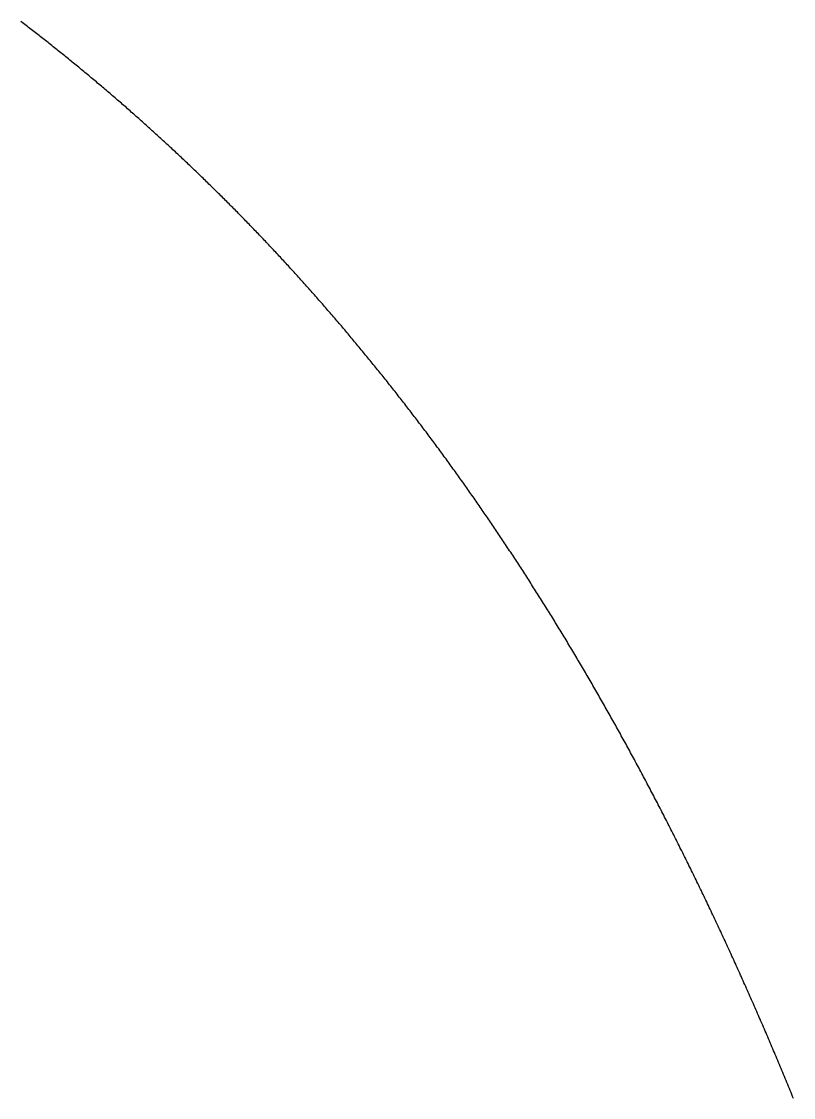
# Model space of a CAD drawing. Header units: millimetres. Extents: x 88 to 97873, y 32 to 55088.
# Drawn here: x 49174.18 to 49178.7, y 5234.54 to 5240.84 of the extents above; entities that cross this region are included whole.
import ezdxf

# ---------------------------------------------------------------- set-up
doc = ezdxf.new("R2010")
doc.units = ezdxf.units.MM
doc.header["$LTSCALE"] = 0.3

msp = doc.modelspace()

# ---------------------------------------------------------------- linework, layer by layer
for p, q in [((49174.1808, 5240.8351), (49174.1732, 5240.8409)), ((49174.1885, 5240.8293), (49174.1808, 5240.8351)), ((49174.1961, 5240.8234), (49174.1885, 5240.8293)), ((49174.2037, 5240.8176), (49174.1961, 5240.8234)), ((49174.2113, 5240.8118), (49174.2037, 5240.8176)), ((49174.2189, 5240.8059), (49174.2113, 5240.8118)), ((49174.2265, 5240.8001), (49174.2189, 5240.8059)), ((49174.2341, 5240.7942), (49174.2265, 5240.8001)), ((49174.2417, 5240.7883), (49174.2341, 5240.7942)), ((49174.2493, 5240.7825), (49174.2417, 5240.7883)), ((49174.2568, 5240.7766), (49174.2493, 5240.7825)), ((49174.2644, 5240.7707), (49174.2568, 5240.7766)), ((49174.272, 5240.7648), (49174.2644, 5240.7707)), ((49174.2796, 5240.7589), (49174.272, 5240.7648)), ((49174.2871, 5240.753), (49174.2796, 5240.7589)), ((49174.2947, 5240.7471), (49174.2871, 5240.753)), ((49174.3022, 5240.7412), (49174.2947, 5240.7471)), ((49174.3098, 5240.7353), (49174.3022, 5240.7412)), ((49174.3173, 5240.7294), (49174.3098, 5240.7353)), ((49174.3249, 5240.7234), (49174.3173, 5240.7294)), ((49174.3324, 5240.7175), (49174.3249, 5240.7234)), ((49174.3399, 5240.7115), (49174.3324, 5240.7175)), ((49174.3475, 5240.7056), (49174.3399, 5240.7115)), ((49174.355, 5240.6996), (49174.3475, 5240.7056)), ((49174.3625, 5240.6936), (49174.355, 5240.6996)), ((49174.37, 5240.6877), (49174.3625, 5240.6936)), ((49174.3775, 5240.6817), (49174.37, 5240.6877)), ((49174.385, 5240.6757), (49174.3775, 5240.6817)), ((49174.3925, 5240.6697), (49174.385, 5240.6757)), ((49174.4, 5240.6637), (49174.3925, 5240.6697)), ((49174.4075, 5240.6577), (49174.4, 5240.6637)), ((49174.415, 5240.6517), (49174.4075, 5240.6577)), ((49174.4225, 5240.6457), (49174.415, 5240.6517)), ((49174.43, 5240.6397), (49174.4225, 5240.6457)), ((49174.4374, 5240.6336), (49174.43, 5240.6397)), ((49174.4449, 5240.6276), (49174.4374, 5240.6336)), ((49174.4524, 5240.6216), (49174.4449, 5240.6276)), ((49174.4598, 5240.6155), (49174.4524, 5240.6216)), ((49174.4673, 5240.6094), (49174.4598, 5240.6155)), ((49174.4748, 5240.6034), (49174.4673, 5240.6094)), ((49174.4822, 5240.5973), (49174.4748, 5240.6034)), ((49174.4896, 5240.5912), (49174.4822, 5240.5973)), ((49174.4971, 5240.5852), (49174.4896, 5240.5912)), ((49174.5045, 5240.5791), (49174.4971, 5240.5852)), ((49174.512, 5240.573), (49174.5045, 5240.5791)), ((49174.5194, 5240.5669), (49174.512, 5240.573)), ((49174.5268, 5240.5608), (49174.5194, 5240.5669)), ((49174.5342, 5240.5547), (49174.5268, 5240.5608)), ((49174.5416, 5240.5485), (49174.5342, 5240.5547)), ((49174.549, 5240.5424), (49174.5416, 5240.5485)), ((49174.5565, 5240.5363), (49174.549, 5240.5424)), ((49174.5639, 5240.5301), (49174.5565, 5240.5363)), ((49174.5712, 5240.524), (49174.5639, 5240.5301)), ((49174.5786, 5240.5178), (49174.5712, 5240.524)), ((49174.586, 5240.5117), (49174.5786, 5240.5178)), ((49174.5934, 5240.5055), (49174.586, 5240.5117)), ((49174.6008, 5240.4993), (49174.5934, 5240.5055)), ((49174.6082, 5240.4932), (49174.6008, 5240.4993)), ((49174.6155, 5240.487), (49174.6082, 5240.4932)), ((49174.6229, 5240.4808), (49174.6155, 5240.487)), ((49174.6303, 5240.4746), (49174.6229, 5240.4808)), ((49174.6376, 5240.4684), (49174.6303, 5240.4746)), ((49174.645, 5240.4622), (49174.6376, 5240.4684)), ((49174.6523, 5240.4559), (49174.645, 5240.4622)), ((49174.6597, 5240.4497), (49174.6523, 5240.4559)), ((49174.667, 5240.4435), (49174.6597, 5240.4497)), ((49174.6744, 5240.4373), (49174.667, 5240.4435)), ((49174.6817, 5240.431), (49174.6744, 5240.4373)), ((49174.689, 5240.4248), (49174.6817, 5240.431)), ((49174.6963, 5240.4185), (49174.689, 5240.4248)), ((49174.7037, 5240.4122), (49174.6963, 5240.4185)), ((49174.711, 5240.406), (49174.7037, 5240.4122)), ((49174.7183, 5240.3997), (49174.711, 5240.406)), ((49174.7256, 5240.3934), (49174.7183, 5240.3997)), ((49174.7329, 5240.3871), (49174.7256, 5240.3934)), ((49174.7402, 5240.3808), (49174.7329, 5240.3871)), ((49174.7475, 5240.3745), (49174.7402, 5240.3808)), ((49174.7548, 5240.3682), (49174.7475, 5240.3745)), ((49174.7621, 5240.3619), (49174.7548, 5240.3682)), ((49174.7693, 5240.3556), (49174.7621, 5240.3619)), ((49174.7766, 5240.3492), (49174.7693, 5240.3556)), ((49174.7839, 5240.3429), (49174.7766, 5240.3492)), ((49174.7912, 5240.3365), (49174.7839, 5240.3429)), ((49174.7984, 5240.3302), (49174.7912, 5240.3365)), ((49174.8057, 5240.3238), (49174.7984, 5240.3302)), ((49174.8129, 5240.3175), (49174.8057, 5240.3238)), ((49174.8202, 5240.3111), (49174.8129, 5240.3175)), ((49174.8274, 5240.3047), (49174.8202, 5240.3111)), ((49174.8347, 5240.2983), (49174.8274, 5240.3047)), ((49174.8419, 5240.292), (49174.8347, 5240.2983)), ((49174.8491, 5240.2856), (49174.8419, 5240.292)), ((49174.8564, 5240.2792), (49174.8491, 5240.2856)), ((49174.8636, 5240.2727), (49174.8564, 5240.2792)), ((49174.8708, 5240.2663), (49174.8636, 5240.2727)), ((49174.878, 5240.2599), (49174.8708, 5240.2663)), ((49174.8852, 5240.2535), (49174.878, 5240.2599)), ((49174.8925, 5240.247), (49174.8852, 5240.2535)), ((49174.8997, 5240.2406), (49174.8925, 5240.247)), ((49174.9069, 5240.2341), (49174.8997, 5240.2406)), ((49174.9141, 5240.2277), (49174.9069, 5240.2341)), ((49174.9212, 5240.2212), (49174.9141, 5240.2277)), ((49174.9284, 5240.2147), (49174.9212, 5240.2212)), ((49174.9356, 5240.2083), (49174.9284, 5240.2147)), ((49174.9428, 5240.2018), (49174.9356, 5240.2083)), ((49174.95, 5240.1953), (49174.9428, 5240.2018)), ((49174.9571, 5240.1888), (49174.95, 5240.1953)), ((49174.9643, 5240.1823), (49174.9571, 5240.1888)), ((49174.9715, 5240.1758), (49174.9643, 5240.1823)), ((49174.9786, 5240.1693), (49174.9715, 5240.1758)), ((49174.9858, 5240.1627), (49174.9786, 5240.1693)), ((49174.9929, 5240.1562), (49174.9858, 5240.1627)), ((49175.0001, 5240.1497), (49174.9929, 5240.1562)), ((49175.0072, 5240.1431), (49175.0001, 5240.1497)), ((49175.0143, 5240.1366), (49175.0072, 5240.1431)), ((49175.0215, 5240.13), (49175.0143, 5240.1366)), ((49175.0286, 5240.1234), (49175.0215, 5240.13)), ((49175.0357, 5240.1169), (49175.0286, 5240.1234)), ((49175.0428, 5240.1103), (49175.0357, 5240.1169)), ((49175.05, 5240.1037), (49175.0428, 5240.1103)), ((49175.0571, 5240.0971), (49175.05, 5240.1037)), ((49175.0642, 5240.0905), (49175.0571, 5240.0971)), ((49175.0713, 5240.0839), (49175.0642, 5240.0905)), ((49175.0784, 5240.0773), (49175.0713, 5240.0839)), ((49175.0855, 5240.0707), (49175.0784, 5240.0773)), ((49175.0926, 5240.064), (49175.0855, 5240.0707)), ((49175.0997, 5240.0574), (49175.0926, 5240.064)), ((49175.1067, 5240.0508), (49175.0997, 5240.0574)), ((49175.1138, 5240.0441), (49175.1067, 5240.0508)), ((49175.1209, 5240.0374), (49175.1138, 5240.0441)), ((49175.128, 5240.0308), (49175.1209, 5240.0374)), ((49175.135, 5240.0241), (49175.128, 5240.0308)), ((49175.1421, 5240.0174), (49175.135, 5240.0241)), ((49175.1491, 5240.0108), (49175.1421, 5240.0174)), ((49175.1562, 5240.0041), (49175.1491, 5240.0108)), ((49175.1632, 5239.9974), (49175.1562, 5240.0041)), ((49175.1703, 5239.9907), (49175.1632, 5239.9974)), ((49175.1773, 5239.984), (49175.1703, 5239.9907)), ((49175.1844, 5239.9772), (49175.1773, 5239.984)), ((49175.1914, 5239.9705), (49175.1844, 5239.9772)), ((49175.1984, 5239.9638), (49175.1914, 5239.9705)), ((49175.2054, 5239.957), (49175.1984, 5239.9638)), ((49175.2125, 5239.9503), (49175.2054, 5239.957)), ((49175.2195, 5239.9435), (49175.2125, 5239.9503)), ((49175.2265, 5239.9368), (49175.2195, 5239.9435)), ((49175.2335, 5239.93), (49175.2265, 5239.9368)), ((49175.2405, 5239.9232), (49175.2335, 5239.93)), ((49175.2475, 5239.9165), (49175.2405, 5239.9232)), ((49175.2545, 5239.9097), (49175.2475, 5239.9165)), ((49175.2615, 5239.9029), (49175.2545, 5239.9097)), ((49175.2685, 5239.8961), (49175.2615, 5239.9029)), ((49175.2754, 5239.8893), (49175.2685, 5239.8961)), ((49175.2824, 5239.8825), (49175.2754, 5239.8893)), ((49175.2894, 5239.8756), (49175.2824, 5239.8825)), ((49175.2963, 5239.8688), (49175.2894, 5239.8756)), ((49175.3033, 5239.862), (49175.2963, 5239.8688)), ((49175.3103, 5239.8551), (49175.3033, 5239.862)), ((49175.3172, 5239.8483), (49175.3103, 5239.8551)), ((49175.3242, 5239.8414), (49175.3172, 5239.8483)), ((49175.3311, 5239.8346), (49175.3242, 5239.8414)), ((49175.3381, 5239.8277), (49175.3311, 5239.8346)), ((49175.345, 5239.8208), (49175.3381, 5239.8277)), ((49175.3519, 5239.8139), (49175.345, 5239.8208)), ((49175.3589, 5239.807), (49175.3519, 5239.8139)), ((49175.3658, 5239.8001), (49175.3589, 5239.807)), ((49175.3727, 5239.7932), (49175.3658, 5239.8001)), ((49175.3796, 5239.7863), (49175.3727, 5239.7932)), ((49175.3866, 5239.7794), (49175.3796, 5239.7863)), ((49175.3935, 5239.7725), (49175.3866, 5239.7794)), ((49175.4004, 5239.7655), (49175.3935, 5239.7725)), ((49175.4073, 5239.7586), (49175.4004, 5239.7655)), ((49175.4142, 5239.7516), (49175.4073, 5239.7586)), ((49175.4211, 5239.7447), (49175.4142, 5239.7516)), ((49175.428, 5239.7377), (49175.4211, 5239.7447)), ((49175.4349, 5239.7307), (49175.428, 5239.7377)), ((49175.4417, 5239.7238), (49175.4349, 5239.7307)), ((49175.4486, 5239.7168), (49175.4417, 5239.7238)), ((49175.4555, 5239.7098), (49175.4486, 5239.7168)), ((49175.4624, 5239.7028), (49175.4555, 5239.7098)), ((49175.4692, 5239.6958), (49175.4624, 5239.7028)), ((49175.4761, 5239.6888), (49175.4692, 5239.6958)), ((49175.4829, 5239.6817), (49175.4761, 5239.6888)), ((49175.4898, 5239.6747), (49175.4829, 5239.6817)), ((49175.4966, 5239.6677), (49175.4898, 5239.6747)), ((49175.5035, 5239.6606), (49175.4966, 5239.6677)), ((49175.5103, 5239.6536), (49175.5035, 5239.6606)), ((49175.5172, 5239.6465), (49175.5103, 5239.6536)), ((49175.524, 5239.6395), (49175.5172, 5239.6465)), ((49175.5308, 5239.6324), (49175.524, 5239.6395)), ((49175.5376, 5239.6253), (49175.5308, 5239.6324)), ((49175.5445, 5239.6182), (49175.5376, 5239.6253)), ((49175.5513, 5239.6111), (49175.5445, 5239.6182)), ((49175.5581, 5239.604), (49175.5513, 5239.6111)), ((49175.5649, 5239.5969), (49175.5581, 5239.604)), ((49175.5717, 5239.5898), (49175.5649, 5239.5969)), ((49175.5785, 5239.5827), (49175.5717, 5239.5898)), ((49175.5853, 5239.5756), (49175.5785, 5239.5827)), ((49175.5921, 5239.5684), (49175.5853, 5239.5756)), ((49175.5989, 5239.5613), (49175.5921, 5239.5684)), ((49175.6057, 5239.5541), (49175.5989, 5239.5613)), ((49175.6124, 5239.547), (49175.6057, 5239.5541)), ((49175.6192, 5239.5398), (49175.6124, 5239.547)), ((49175.626, 5239.5327), (49175.6192, 5239.5398)), ((49175.6327, 5239.5255), (49175.626, 5239.5327)), ((49175.6395, 5239.5183), (49175.6327, 5239.5255)), ((49175.6463, 5239.5111), (49175.6395, 5239.5183)), ((49175.653, 5239.5039), (49175.6463, 5239.5111)), ((49175.6598, 5239.4967), (49175.653, 5239.5039)), ((49175.6665, 5239.4895), (49175.6598, 5239.4967)), ((49175.6733, 5239.4822), (49175.6665, 5239.4895)), ((49175.68, 5239.475), (49175.6733, 5239.4822)), ((49175.6867, 5239.4678), (49175.68, 5239.475)), ((49175.6935, 5239.4605), (49175.6867, 5239.4678)), ((49175.7002, 5239.4533), (49175.6935, 5239.4605)), ((49175.7069, 5239.446), (49175.7002, 5239.4533)), ((49175.7136, 5239.4388), (49175.7069, 5239.446)), ((49175.7203, 5239.4315), (49175.7136, 5239.4388)), ((49175.7271, 5239.4242), (49175.7203, 5239.4315)), ((49175.7338, 5239.4169), (49175.7271, 5239.4242)), ((49175.7405, 5239.4096), (49175.7338, 5239.4169)), ((49175.7472, 5239.4023), (49175.7405, 5239.4096)), ((49175.7539, 5239.395), (49175.7472, 5239.4023)), ((49175.7605, 5239.3877), (49175.7539, 5239.395)), ((49175.7672, 5239.3804), (49175.7605, 5239.3877)), ((49175.7739, 5239.373), (49175.7672, 5239.3804)), ((49175.7806, 5239.3657), (49175.7739, 5239.373)), ((49175.7873, 5239.3583), (49175.7806, 5239.3657)), ((49175.7939, 5239.351), (49175.7873, 5239.3583)), ((49175.8006, 5239.3436), (49175.7939, 5239.351)), ((49175.8073, 5239.3362), (49175.8006, 5239.3436)), ((49175.8139, 5239.3289), (49175.8073, 5239.3362)), ((49175.8206, 5239.3215), (49175.8139, 5239.3289)), ((49175.8272, 5239.3141), (49175.8206, 5239.3215)), ((49175.8339, 5239.3067), (49175.8272, 5239.3141)), ((49175.8405, 5239.2993), (49175.8339, 5239.3067)), ((49175.8471, 5239.2919), (49175.8405, 5239.2993)), ((49175.8538, 5239.2844), (49175.8471, 5239.2919)), ((49175.8604, 5239.277), (49175.8538, 5239.2844)), ((49175.867, 5239.2696), (49175.8604, 5239.277)), ((49175.8736, 5239.2621), (49175.867, 5239.2696)), ((49175.8803, 5239.2547), (49175.8736, 5239.2621)), ((49175.8869, 5239.2472), (49175.8803, 5239.2547)), ((49175.8935, 5239.2398), (49175.8869, 5239.2472)), ((49175.9001, 5239.2323), (49175.8935, 5239.2398)), ((49175.9067, 5239.2248), (49175.9001, 5239.2323)), ((49175.9133, 5239.2173), (49175.9067, 5239.2248)), ((49175.9199, 5239.2098), (49175.9133, 5239.2173)), ((49175.9265, 5239.2023), (49175.9199, 5239.2098)), ((49175.9331, 5239.1948), (49175.9265, 5239.2023)), ((49175.9396, 5239.1873), (49175.9331, 5239.1948)), ((49175.9462, 5239.1798), (49175.9396, 5239.1873)), ((49175.9528, 5239.1722), (49175.9462, 5239.1798)), ((49175.9594, 5239.1647), (49175.9528, 5239.1722)), ((49175.9659, 5239.1571), (49175.9594, 5239.1647)), ((49175.9725, 5239.1496), (49175.9659, 5239.1571)), ((49175.979, 5239.142), (49175.9725, 5239.1496)), ((49175.9856, 5239.1344), (49175.979, 5239.142)), ((49175.9921, 5239.1269), (49175.9856, 5239.1344)), ((49175.9987, 5239.1193), (49175.9921, 5239.1269)), ((49176.0052, 5239.1117), (49175.9987, 5239.1193)), ((49176.0118, 5239.1041), (49176.0052, 5239.1117)), ((49176.0183, 5239.0965), (49176.0118, 5239.1041)), ((49176.0248, 5239.0888), (49176.0183, 5239.0965)), ((49176.0313, 5239.0812), (49176.0248, 5239.0888)), ((49176.0379, 5239.0736), (49176.0313, 5239.0812)), ((49176.0444, 5239.0659), (49176.0379, 5239.0736)), ((49176.0509, 5239.0583), (49176.0444, 5239.0659)), ((49176.0574, 5239.0506), (49176.0509, 5239.0583)), ((49176.0639, 5239.043), (49176.0574, 5239.0506)), ((49176.0704, 5239.0353), (49176.0639, 5239.043)), ((49176.0769, 5239.0276), (49176.0704, 5239.0353)), ((49176.0834, 5239.0199), (49176.0769, 5239.0276)), ((49176.0899, 5239.0123), (49176.0834, 5239.0199)), ((49176.0964, 5239.0046), (49176.0899, 5239.0123)), ((49176.1029, 5238.9968), (49176.0964, 5239.0046)), ((49176.1093, 5238.9891), (49176.1029, 5238.9968)), ((49176.1158, 5238.9814), (49176.1093, 5238.9891)), ((49176.1223, 5238.9737), (49176.1158, 5238.9814)), ((49176.1287, 5238.9659), (49176.1223, 5238.9737)), ((49176.1352, 5238.9582), (49176.1287, 5238.9659)), ((49176.1417, 5238.9504), (49176.1352, 5238.9582)), ((49176.1481, 5238.9427), (49176.1417, 5238.9504)), ((49176.1546, 5238.9349), (49176.1481, 5238.9427)), ((49176.161, 5238.9271), (49176.1546, 5238.9349)), ((49176.1675, 5238.9193), (49176.161, 5238.9271)), ((49176.1739, 5238.9115), (49176.1675, 5238.9193)), ((49176.1803, 5238.9037), (49176.1739, 5238.9115)), ((49176.1868, 5238.8959), (49176.1803, 5238.9037)), ((49176.1932, 5238.8881), (49176.1868, 5238.8959)), ((49176.1996, 5238.8803), (49176.1932, 5238.8881)), ((49176.206, 5238.8725), (49176.1996, 5238.8803)), ((49176.2124, 5238.8646), (49176.206, 5238.8725)), ((49176.2188, 5238.8568), (49176.2124, 5238.8646)), ((49176.2252, 5238.8489), (49176.2188, 5238.8568)), ((49176.2317, 5238.8411), (49176.2252, 5238.8489)), ((49176.238, 5238.8332), (49176.2317, 5238.8411)), ((49176.2444, 5238.8253), (49176.238, 5238.8332)), ((49176.2508, 5238.8174), (49176.2444, 5238.8253)), ((49176.2572, 5238.8095), (49176.2508, 5238.8174)), ((49176.2636, 5238.8016), (49176.2572, 5238.8095)), ((49176.27, 5238.7937), (49176.2636, 5238.8016)), ((49176.2764, 5238.7858), (49176.27, 5238.7937)), ((49176.2827, 5238.7779), (49176.2764, 5238.7858)), ((49176.2891, 5238.77), (49176.2827, 5238.7779)), ((49176.2955, 5238.762), (49176.2891, 5238.77)), ((49176.3018, 5238.7541), (49176.2955, 5238.762)), ((49176.3082, 5238.7461), (49176.3018, 5238.7541)), ((49176.3145, 5238.7382), (49176.3082, 5238.7461)), ((49176.3209, 5238.7302), (49176.3145, 5238.7382)), ((49176.3272, 5238.7222), (49176.3209, 5238.7302)), ((49176.3336, 5238.7142), (49176.3272, 5238.7222)), ((49176.3399, 5238.7062), (49176.3336, 5238.7142)), ((49176.3462, 5238.6982), (49176.3399, 5238.7062)), ((49176.3525, 5238.6902), (49176.3462, 5238.6982)), ((49176.3589, 5238.6822), (49176.3525, 5238.6902)), ((49176.3652, 5238.6742), (49176.3589, 5238.6822)), ((49176.3715, 5238.6661), (49176.3652, 5238.6742)), ((49176.3778, 5238.6581), (49176.3715, 5238.6661)), ((49176.3841, 5238.65), (49176.3778, 5238.6581)), ((49176.3904, 5238.642), (49176.3841, 5238.65)), ((49176.3967, 5238.6339), (49176.3904, 5238.642)), ((49176.403, 5238.6258), (49176.3967, 5238.6339)), ((49176.4093, 5238.6178), (49176.403, 5238.6258)), ((49176.4156, 5238.6097), (49176.4093, 5238.6178)), ((49176.4219, 5238.6016), (49176.4156, 5238.6097)), ((49176.4282, 5238.5935), (49176.4219, 5238.6016)), ((49176.4345, 5238.5854), (49176.4282, 5238.5935)), ((49176.4407, 5238.5772), (49176.4345, 5238.5854)), ((49176.447, 5238.5691), (49176.4407, 5238.5772)), ((49176.4533, 5238.561), (49176.447, 5238.5691)), ((49176.4595, 5238.5528), (49176.4533, 5238.561)), ((49176.4658, 5238.5447), (49176.4595, 5238.5528)), ((49176.472, 5238.5365), (49176.4658, 5238.5447)), ((49176.4783, 5238.5284), (49176.472, 5238.5365)), ((49176.4845, 5238.5202), (49176.4783, 5238.5284)), ((49176.4908, 5238.512), (49176.4845, 5238.5202)), ((49176.497, 5238.5038), (49176.4908, 5238.512)), ((49176.5032, 5238.4956), (49176.497, 5238.5038)), ((49176.5095, 5238.4874), (49176.5032, 5238.4956)), ((49176.5157, 5238.4792), (49176.5095, 5238.4874)), ((49176.5219, 5238.471), (49176.5157, 5238.4792)), ((49176.5281, 5238.4627), (49176.5219, 5238.471)), ((49176.5344, 5238.4545), (49176.5281, 5238.4627)), ((49176.5406, 5238.4462), (49176.5344, 5238.4545)), ((49176.5468, 5238.438), (49176.5406, 5238.4462)), ((49176.553, 5238.4297), (49176.5468, 5238.438)), ((49176.5592, 5238.4215), (49176.553, 5238.4297)), ((49176.5654, 5238.4132), (49176.5592, 5238.4215)), ((49176.5716, 5238.4049), (49176.5654, 5238.4132)), ((49176.5778, 5238.3966), (49176.5716, 5238.4049)), ((49176.5839, 5238.3883), (49176.5778, 5238.3966)), ((49176.5901, 5238.38), (49176.5839, 5238.3883)), ((49176.5963, 5238.3717), (49176.5901, 5238.38)), ((49176.6025, 5238.3633), (49176.5963, 5238.3717)), ((49176.6086, 5238.355), (49176.6025, 5238.3633)), ((49176.6148, 5238.3467), (49176.6086, 5238.355)), ((49176.621, 5238.3383), (49176.6148, 5238.3467)), ((49176.6271, 5238.3299), (49176.621, 5238.3383)), ((49176.6333, 5238.3216), (49176.6271, 5238.3299)), ((49176.6394, 5238.3132), (49176.6333, 5238.3216)), ((49176.6456, 5238.3048), (49176.6394, 5238.3132)), ((49176.6517, 5238.2964), (49176.6456, 5238.3048)), ((49176.6579, 5238.288), (49176.6517, 5238.2964)), ((49176.664, 5238.2796), (49176.6579, 5238.288)), ((49176.6701, 5238.2712), (49176.664, 5238.2796)), ((49176.6763, 5238.2628), (49176.6701, 5238.2712)), ((49176.6824, 5238.2543), (49176.6763, 5238.2628)), ((49176.6885, 5238.2459), (49176.6824, 5238.2543)), ((49176.6946, 5238.2375), (49176.6885, 5238.2459)), ((49176.7007, 5238.229), (49176.6946, 5238.2375)), ((49176.7068, 5238.2205), (49176.7007, 5238.229)), ((49176.7129, 5238.2121), (49176.7068, 5238.2205)), ((49176.719, 5238.2036), (49176.7129, 5238.2121)), ((49176.7251, 5238.1951), (49176.719, 5238.2036)), ((49176.7312, 5238.1866), (49176.7251, 5238.1951)), ((49176.7373, 5238.1781), (49176.7312, 5238.1866)), ((49176.7434, 5238.1696), (49176.7373, 5238.1781)), ((49176.7495, 5238.1611), (49176.7434, 5238.1696)), ((49176.7556, 5238.1525), (49176.7495, 5238.1611)), ((49176.7616, 5238.144), (49176.7556, 5238.1525)), ((49176.7677, 5238.1354), (49176.7616, 5238.144)), ((49176.7738, 5238.1269), (49176.7677, 5238.1354)), ((49176.7798, 5238.1183), (49176.7738, 5238.1269)), ((49176.7859, 5238.1098), (49176.7798, 5238.1183)), ((49176.7919, 5238.1012), (49176.7859, 5238.1098)), ((49176.798, 5238.0926), (49176.7919, 5238.1012)), ((49176.804, 5238.084), (49176.798, 5238.0926)), ((49176.8101, 5238.0754), (49176.804, 5238.084)), ((49176.8161, 5238.0668), (49176.8101, 5238.0754)), ((49176.8222, 5238.0582), (49176.8161, 5238.0668)), ((49176.8282, 5238.0495), (49176.8222, 5238.0582)), ((49176.8342, 5238.0409), (49176.8282, 5238.0495)), ((49176.8402, 5238.0322), (49176.8342, 5238.0409)), ((49176.8463, 5238.0236), (49176.8402, 5238.0322)), ((49176.8523, 5238.0149), (49176.8463, 5238.0236)), ((49176.8583, 5238.0063), (49176.8523, 5238.0149)), ((49176.8643, 5237.9976), (49176.8583, 5238.0063)), ((49176.8703, 5237.9889), (49176.8643, 5237.9976)), ((49176.8763, 5237.9802), (49176.8703, 5237.9889)), ((49176.8823, 5237.9715), (49176.8763, 5237.9802)), ((49176.8883, 5237.9628), (49176.8823, 5237.9715)), ((49176.8943, 5237.9541), (49176.8883, 5237.9628)), ((49176.9003, 5237.9453), (49176.8943, 5237.9541)), ((49176.9063, 5237.9366), (49176.9003, 5237.9453)), ((49176.9122, 5237.9279), (49176.9063, 5237.9366)), ((49176.9182, 5237.9191), (49176.9122, 5237.9279)), ((49176.9242, 5237.9104), (49176.9182, 5237.9191)), ((49176.9302, 5237.9016), (49176.9242, 5237.9104)), ((49176.9361, 5237.8928), (49176.9302, 5237.9016)), ((49176.9421, 5237.884), (49176.9361, 5237.8928)), ((49176.948, 5237.8752), (49176.9421, 5237.884)), ((49176.954, 5237.8664), (49176.948, 5237.8752)), ((49176.9599, 5237.8576), (49176.954, 5237.8664)), ((49176.9659, 5237.8488), (49176.9599, 5237.8576)), ((49176.9718, 5237.84), (49176.9659, 5237.8488)), ((49176.9778, 5237.8311), (49176.9718, 5237.84)), ((49176.9837, 5237.8223), (49176.9778, 5237.8311)), ((49176.9896, 5237.8134), (49176.9837, 5237.8223)), ((49176.9956, 5237.8046), (49176.9896, 5237.8134)), ((49177.0015, 5237.7957), (49176.9956, 5237.8046)), ((49177.0074, 5237.7868), (49177.0015, 5237.7957)), ((49177.0133, 5237.7779), (49177.0074, 5237.7868)), ((49177.0192, 5237.7691), (49177.0133, 5237.7779)), ((49177.0251, 5237.7601), (49177.0192, 5237.7691)), ((49177.031, 5237.7512), (49177.0251, 5237.7601)), ((49177.0369, 5237.7423), (49177.031, 5237.7512)), ((49177.0428, 5237.7334), (49177.0369, 5237.7423)), ((49177.0487, 5237.7245), (49177.0428, 5237.7334)), ((49177.0546, 5237.7155), (49177.0487, 5237.7245)), ((49177.0605, 5237.7066), (49177.0546, 5237.7155)), ((49177.0664, 5237.6976), (49177.0605, 5237.7066)), ((49177.0723, 5237.6886), (49177.0664, 5237.6976)), ((49177.0782, 5237.6796), (49177.0723, 5237.6886)), ((49177.084, 5237.6707), (49177.0782, 5237.6796)), ((49177.0899, 5237.6617), (49177.084, 5237.6707)), ((49177.0958, 5237.6527), (49177.0899, 5237.6617)), ((49177.1016, 5237.6437), (49177.0958, 5237.6527)), ((49177.1075, 5237.6346), (49177.1016, 5237.6437)), ((49177.1133, 5237.6256), (49177.1075, 5237.6346)), ((49177.1192, 5237.6166), (49177.1133, 5237.6256)), ((49177.125, 5237.6075), (49177.1192, 5237.6166)), ((49177.1309, 5237.5985), (49177.125, 5237.6075)), ((49177.1367, 5237.5894), (49177.1309, 5237.5985)), ((49177.1425, 5237.5803), (49177.1367, 5237.5894)), ((49177.1484, 5237.5712), (49177.1425, 5237.5803)), ((49177.1542, 5237.5622), (49177.1484, 5237.5712)), ((49177.16, 5237.5531), (49177.1542, 5237.5622)), ((49177.1658, 5237.544), (49177.16, 5237.5531)), ((49177.1716, 5237.5348), (49177.1658, 5237.544)), ((49177.1775, 5237.5257), (49177.1716, 5237.5348)), ((49177.1833, 5237.5166), (49177.1775, 5237.5257)), ((49177.1891, 5237.5075), (49177.1833, 5237.5166)), ((49177.1949, 5237.4983), (49177.1891, 5237.5075)), ((49177.2007, 5237.4891), (49177.1949, 5237.4983)), ((49177.2065, 5237.48), (49177.2007, 5237.4891)), ((49177.2123, 5237.4708), (49177.2065, 5237.48)), ((49177.218, 5237.4616), (49177.2123, 5237.4708)), ((49177.2238, 5237.4524), (49177.218, 5237.4616)), ((49177.2296, 5237.4432), (49177.2238, 5237.4524)), ((49177.2354, 5237.434), (49177.2296, 5237.4432)), ((49177.2411, 5237.4248), (49177.2354, 5237.434)), ((49177.2469, 5237.4156), (49177.2411, 5237.4248)), ((49177.2527, 5237.4064), (49177.2469, 5237.4156)), ((49177.2584, 5237.3971), (49177.2527, 5237.4064)), ((49177.2642, 5237.3879), (49177.2584, 5237.3971)), ((49177.27, 5237.3786), (49177.2642, 5237.3879)), ((49177.2757, 5237.3693), (49177.27, 5237.3786)), ((49177.2814, 5237.3601), (49177.2757, 5237.3693)), ((49177.2872, 5237.3508), (49177.2814, 5237.3601)), ((49177.2929, 5237.3415), (49177.2872, 5237.3508)), ((49177.2987, 5237.3322), (49177.2929, 5237.3415)), ((49177.3044, 5237.3229), (49177.2987, 5237.3322)), ((49177.3101, 5237.3135), (49177.3044, 5237.3229)), ((49177.3158, 5237.3042), (49177.3101, 5237.3135)), ((49177.3216, 5237.2949), (49177.3158, 5237.3042)), ((49177.3273, 5237.2855), (49177.3216, 5237.2949)), ((49177.333, 5237.2762), (49177.3273, 5237.2855)), ((49177.3387, 5237.2668), (49177.333, 5237.2762)), ((49177.3444, 5237.2574), (49177.3387, 5237.2668)), ((49177.3501, 5237.2481), (49177.3444, 5237.2574)), ((49177.3558, 5237.2387), (49177.3501, 5237.2481)), ((49177.3615, 5237.2293), (49177.3558, 5237.2387)), ((49177.3672, 5237.2199), (49177.3615, 5237.2293)), ((49177.3729, 5237.2105), (49177.3672, 5237.2199)), ((49177.3786, 5237.201), (49177.3729, 5237.2105)), ((49177.3843, 5237.1916), (49177.3786, 5237.201)), ((49177.3899, 5237.1822), (49177.3843, 5237.1916)), ((49177.3956, 5237.1727), (49177.3899, 5237.1822)), ((49177.4013, 5237.1632), (49177.3956, 5237.1727)), ((49177.4069, 5237.1538), (49177.4013, 5237.1632)), ((49177.4126, 5237.1443), (49177.4069, 5237.1538)), ((49177.4183, 5237.1348), (49177.4126, 5237.1443)), ((49177.4239, 5237.1253), (49177.4183, 5237.1348)), ((49177.4296, 5237.1158), (49177.4239, 5237.1253)), ((49177.4352, 5237.1063), (49177.4296, 5237.1158)), ((49177.4409, 5237.0968), (49177.4352, 5237.1063)), ((49177.4465, 5237.0873), (49177.4409, 5237.0968)), ((49177.4521, 5237.0777), (49177.4465, 5237.0873)), ((49177.4578, 5237.0682), (49177.4521, 5237.0777)), ((49177.4634, 5237.0586), (49177.4578, 5237.0682)), ((49177.469, 5237.0491), (49177.4634, 5237.0586)), ((49177.4747, 5237.0395), (49177.469, 5237.0491)), ((49177.4803, 5237.0299), (49177.4747, 5237.0395)), ((49177.4859, 5237.0203), (49177.4803, 5237.0299)), ((49177.4915, 5237.0107), (49177.4859, 5237.0203)), ((49177.4971, 5237.0011), (49177.4915, 5237.0107)), ((49177.5027, 5236.9915), (49177.4971, 5237.0011)), ((49177.5083, 5236.9819), (49177.5027, 5236.9915)), ((49177.5139, 5236.9722), (49177.5083, 5236.9819)), ((49177.5195, 5236.9626), (49177.5139, 5236.9722)), ((49177.5251, 5236.9529), (49177.5195, 5236.9626)), ((49177.5307, 5236.9433), (49177.5251, 5236.9529)), ((49177.5363, 5236.9336), (49177.5307, 5236.9433)), ((49177.5418, 5236.9239), (49177.5363, 5236.9336)), ((49177.5474, 5236.9142), (49177.5418, 5236.9239)), ((49177.553, 5236.9045), (49177.5474, 5236.9142)), ((49177.5586, 5236.8948), (49177.553, 5236.9045)), ((49177.5641, 5236.8851), (49177.5586, 5236.8948)), ((49177.5697, 5236.8754), (49177.5641, 5236.8851)), ((49177.5752, 5236.8657), (49177.5697, 5236.8754)), ((49177.5808, 5236.8559), (49177.5752, 5236.8657)), ((49177.5864, 5236.8462), (49177.5808, 5236.8559)), ((49177.5919, 5236.8364), (49177.5864, 5236.8462)), ((49177.5974, 5236.8266), (49177.5919, 5236.8364)), ((49177.603, 5236.8169), (49177.5974, 5236.8266)), ((49177.6085, 5236.8071), (49177.603, 5236.8169)), ((49177.6141, 5236.7973), (49177.6085, 5236.8071)), ((49177.6196, 5236.7875), (49177.6141, 5236.7973)), ((49177.6251, 5236.7777), (49177.6196, 5236.7875)), ((49177.6306, 5236.7679), (49177.6251, 5236.7777)), ((49177.6362, 5236.758), (49177.6306, 5236.7679)), ((49177.6417, 5236.7482), (49177.6362, 5236.758)), ((49177.6472, 5236.7383), (49177.6417, 5236.7482)), ((49177.6527, 5236.7285), (49177.6472, 5236.7383)), ((49177.6582, 5236.7186), (49177.6527, 5236.7285)), ((49177.6637, 5236.7087), (49177.6582, 5236.7186)), ((49177.6692, 5236.6989), (49177.6637, 5236.7087)), ((49177.6747, 5236.689), (49177.6692, 5236.6989)), ((49177.6802, 5236.6791), (49177.6747, 5236.689)), ((49177.6857, 5236.6692), (49177.6802, 5236.6791)), ((49177.6911, 5236.6592), (49177.6857, 5236.6692)), ((49177.6966, 5236.6493), (49177.6911, 5236.6592)), ((49177.7021, 5236.6394), (49177.6966, 5236.6493)), ((49177.7076, 5236.6294), (49177.7021, 5236.6394)), ((49177.713, 5236.6195), (49177.7076, 5236.6294)), ((49177.7185, 5236.6095), (49177.713, 5236.6195)), ((49177.724, 5236.5995), (49177.7185, 5236.6095)), ((49177.7294, 5236.5895), (49177.724, 5236.5995)), ((49177.7349, 5236.5796), (49177.7294, 5236.5895)), ((49177.7403, 5236.5696), (49177.7349, 5236.5796)), ((49177.7458, 5236.5595), (49177.7403, 5236.5696)), ((49177.7512, 5236.5495), (49177.7458, 5236.5595)), ((49177.7567, 5236.5395), (49177.7512, 5236.5495)), ((49177.7621, 5236.5295), (49177.7567, 5236.5395)), ((49177.7675, 5236.5194), (49177.7621, 5236.5295)), ((49177.773, 5236.5094), (49177.7675, 5236.5194)), ((49177.7784, 5236.4993), (49177.773, 5236.5094)), ((49177.7838, 5236.4892), (49177.7784, 5236.4993)), ((49177.7893, 5236.4791), (49177.7838, 5236.4892)), ((49177.7947, 5236.469), (49177.7893, 5236.4791)), ((49177.8001, 5236.4589), (49177.7947, 5236.469)), ((49177.8055, 5236.4488), (49177.8001, 5236.4589)), ((49177.8109, 5236.4387), (49177.8055, 5236.4488)), ((49177.8163, 5236.4286), (49177.8109, 5236.4387)), ((49177.8217, 5236.4185), (49177.8163, 5236.4286)), ((49177.8271, 5236.4083), (49177.8217, 5236.4185)), ((49177.8325, 5236.3982), (49177.8271, 5236.4083)), ((49177.8379, 5236.388), (49177.8325, 5236.3982)), ((49177.8433, 5236.3778), (49177.8379, 5236.388)), ((49177.8486, 5236.3676), (49177.8433, 5236.3778)), ((49177.854, 5236.3574), (49177.8486, 5236.3676)), ((49177.8594, 5236.3472), (49177.854, 5236.3574)), ((49177.8648, 5236.337), (49177.8594, 5236.3472)), ((49177.8701, 5236.3268), (49177.8648, 5236.337)), ((49177.8755, 5236.3166), (49177.8701, 5236.3268)), ((49177.8809, 5236.3063), (49177.8755, 5236.3166)), ((49177.8862, 5236.2961), (49177.8809, 5236.3063)), ((49177.8916, 5236.2858), (49177.8862, 5236.2961)), ((49177.8969, 5236.2756), (49177.8916, 5236.2858)), ((49177.9023, 5236.2653), (49177.8969, 5236.2756)), ((49177.9076, 5236.255), (49177.9023, 5236.2653)), ((49177.913, 5236.2447), (49177.9076, 5236.255)), ((49177.9183, 5236.2344), (49177.913, 5236.2447)), ((49177.9236, 5236.2241), (49177.9183, 5236.2344)), ((49177.929, 5236.2138), (49177.9236, 5236.2241)), ((49177.9343, 5236.2035), (49177.929, 5236.2138)), ((49177.9396, 5236.1931), (49177.9343, 5236.2035)), ((49177.9449, 5236.1828), (49177.9396, 5236.1931)), ((49177.9502, 5236.1724), (49177.9449, 5236.1828)), ((49177.9556, 5236.1621), (49177.9502, 5236.1724)), ((49177.9609, 5236.1517), (49177.9556, 5236.1621)), ((49177.9662, 5236.1413), (49177.9609, 5236.1517)), ((49177.9715, 5236.1309), (49177.9662, 5236.1413)), ((49177.9768, 5236.1205), (49177.9715, 5236.1309)), ((49177.9821, 5236.1101), (49177.9768, 5236.1205)), ((49177.9874, 5236.0997), (49177.9821, 5236.1101)), ((49177.9926, 5236.0892), (49177.9874, 5236.0997)), ((49177.9979, 5236.0788), (49177.9926, 5236.0892)), ((49178.0032, 5236.0683), (49177.9979, 5236.0788)), ((49178.0085, 5236.0579), (49178.0032, 5236.0683)), ((49178.0138, 5236.0474), (49178.0085, 5236.0579)), ((49178.019, 5236.0369), (49178.0138, 5236.0474)), ((49178.0243, 5236.0264), (49178.019, 5236.0369)), ((49178.0296, 5236.016), (49178.0243, 5236.0264)), ((49178.0348, 5236.0054), (49178.0296, 5236.016)), ((49178.0401, 5235.9949), (49178.0348, 5236.0054)), ((49178.0453, 5235.9844), (49178.0401, 5235.9949)), ((49178.0506, 5235.9739), (49178.0453, 5235.9844)), ((49178.0558, 5235.9633), (49178.0506, 5235.9739)), ((49178.0611, 5235.9528), (49178.0558, 5235.9633)), ((49178.0663, 5235.9422), (49178.0611, 5235.9528)), ((49178.0716, 5235.9316), (49178.0663, 5235.9422)), ((49178.0768, 5235.9211), (49178.0716, 5235.9316)), ((49178.082, 5235.9105), (49178.0768, 5235.9211)), ((49178.0872, 5235.8999), (49178.082, 5235.9105)), ((49178.0925, 5235.8893), (49178.0872, 5235.8999)), ((49178.0977, 5235.8787), (49178.0925, 5235.8893)), ((49178.1029, 5235.868), (49178.0977, 5235.8787)), ((49178.1081, 5235.8574), (49178.1029, 5235.868)), ((49178.1133, 5235.8467), (49178.1081, 5235.8574)), ((49178.1185, 5235.8361), (49178.1133, 5235.8467)), ((49178.1237, 5235.8254), (49178.1185, 5235.8361)), ((49178.1289, 5235.8147), (49178.1237, 5235.8254)), ((49178.1341, 5235.8041), (49178.1289, 5235.8147)), ((49178.1393, 5235.7934), (49178.1341, 5235.8041)), ((49178.1445, 5235.7827), (49178.1393, 5235.7934)), ((49178.1497, 5235.772), (49178.1445, 5235.7827)), ((49178.1549, 5235.7612), (49178.1497, 5235.772)), ((49178.1601, 5235.7505), (49178.1549, 5235.7612)), ((49178.1652, 5235.7398), (49178.1601, 5235.7505)), ((49178.1704, 5235.729), (49178.1652, 5235.7398)), ((49178.1756, 5235.7183), (49178.1704, 5235.729)), ((49178.1807, 5235.7075), (49178.1756, 5235.7183)), ((49178.1859, 5235.6967), (49178.1807, 5235.7075)), ((49178.1911, 5235.6859), (49178.1859, 5235.6967)), ((49178.1962, 5235.6751), (49178.1911, 5235.6859)), ((49178.2014, 5235.6643), (49178.1962, 5235.6751)), ((49178.2065, 5235.6535), (49178.2014, 5235.6643)), ((49178.2117, 5235.6427), (49178.2065, 5235.6535)), ((49178.2168, 5235.6318), (49178.2117, 5235.6427)), ((49178.2219, 5235.621), (49178.2168, 5235.6318)), ((49178.2271, 5235.6101), (49178.2219, 5235.621)), ((49178.2322, 5235.5993), (49178.2271, 5235.6101)), ((49178.2373, 5235.5884), (49178.2322, 5235.5993)), ((49178.2425, 5235.5775), (49178.2373, 5235.5884)), ((49178.2476, 5235.5666), (49178.2425, 5235.5775)), ((49178.2527, 5235.5557), (49178.2476, 5235.5666)), ((49178.2578, 5235.5448), (49178.2527, 5235.5557)), ((49178.2629, 5235.5339), (49178.2578, 5235.5448)), ((49178.268, 5235.523), (49178.2629, 5235.5339)), ((49178.2731, 5235.512), (49178.268, 5235.523)), ((49178.2782, 5235.5011), (49178.2731, 5235.512)), ((49178.2833, 5235.4901), (49178.2782, 5235.5011)), ((49178.2884, 5235.4792), (49178.2833, 5235.4901)), ((49178.2935, 5235.4682), (49178.2884, 5235.4792)), ((49178.2986, 5235.4572), (49178.2935, 5235.4682)), ((49178.3037, 5235.4462), (49178.2986, 5235.4572)), ((49178.3088, 5235.4352), (49178.3037, 5235.4462)), ((49178.3138, 5235.4242), (49178.3088, 5235.4352)), ((49178.3189, 5235.4131), (49178.3138, 5235.4242)), ((49178.324, 5235.4021), (49178.3189, 5235.4131)), ((49178.3291, 5235.3911), (49178.324, 5235.4021)), ((49178.3341, 5235.38), (49178.3291, 5235.3911)), ((49178.3392, 5235.3689), (49178.3341, 5235.38)), ((49178.3442, 5235.3579), (49178.3392, 5235.3689)), ((49178.3493, 5235.3468), (49178.3442, 5235.3579)), ((49178.3544, 5235.3357), (49178.3493, 5235.3468)), ((49178.3594, 5235.3246), (49178.3544, 5235.3357)), ((49178.3644, 5235.3135), (49178.3594, 5235.3246)), ((49178.3695, 5235.3024), (49178.3644, 5235.3135)), ((49178.3745, 5235.2912), (49178.3695, 5235.3024)), ((49178.3796, 5235.2801), (49178.3745, 5235.2912)), ((49178.3846, 5235.2689), (49178.3796, 5235.2801)), ((49178.3896, 5235.2578), (49178.3846, 5235.2689)), ((49178.3946, 5235.2466), (49178.3896, 5235.2578)), ((49178.3997, 5235.2354), (49178.3946, 5235.2466)), ((49178.4047, 5235.2242), (49178.3997, 5235.2354)), ((49178.4097, 5235.213), (49178.4047, 5235.2242)), ((49178.4147, 5235.2018), (49178.4097, 5235.213)), ((49178.4197, 5235.1906), (49178.4147, 5235.2018)), ((49178.4247, 5235.1794), (49178.4197, 5235.1906)), ((49178.4297, 5235.1681), (49178.4247, 5235.1794)), ((49178.4347, 5235.1569), (49178.4297, 5235.1681)), ((49178.4397, 5235.1456), (49178.4347, 5235.1569)), ((49178.4447, 5235.1344), (49178.4397, 5235.1456)), ((49178.4497, 5235.1231), (49178.4447, 5235.1344)), ((49178.4547, 5235.1118), (49178.4497, 5235.1231)), ((49178.4597, 5235.1005), (49178.4547, 5235.1118)), ((49178.4646, 5235.0892), (49178.4597, 5235.1005)), ((49178.4696, 5235.0779), (49178.4646, 5235.0892)), ((49178.4746, 5235.0665), (49178.4696, 5235.0779)), ((49178.4795, 5235.0552), (49178.4746, 5235.0665)), ((49178.4845, 5235.0439), (49178.4795, 5235.0552)), ((49178.4895, 5235.0325), (49178.4845, 5235.0439)), ((49178.4944, 5235.0211), (49178.4895, 5235.0325)), ((49178.4994, 5235.0098), (49178.4944, 5235.0211)), ((49178.5043, 5234.9984), (49178.4994, 5235.0098)), ((49178.5093, 5234.987), (49178.5043, 5234.9984)), ((49178.5142, 5234.9756), (49178.5093, 5234.987)), ((49178.5192, 5234.9642), (49178.5142, 5234.9756)), ((49178.5241, 5234.9528), (49178.5192, 5234.9642)), ((49178.5291, 5234.9413), (49178.5241, 5234.9528)), ((49178.534, 5234.9299), (49178.5291, 5234.9413)), ((49178.5389, 5234.9184), (49178.534, 5234.9299)), ((49178.5438, 5234.907), (49178.5389, 5234.9184)), ((49178.5488, 5234.8955), (49178.5438, 5234.907)), ((49178.5537, 5234.884), (49178.5488, 5234.8955)), ((49178.5586, 5234.8725), (49178.5537, 5234.884)), ((49178.5635, 5234.861), (49178.5586, 5234.8725)), ((49178.5684, 5234.8495), (49178.5635, 5234.861)), ((49178.5733, 5234.838), (49178.5684, 5234.8495)), ((49178.5782, 5234.8264), (49178.5733, 5234.838)), ((49178.5831, 5234.8149), (49178.5782, 5234.8264)), ((49178.588, 5234.8033), (49178.5831, 5234.8149)), ((49178.5929, 5234.7918), (49178.588, 5234.8033)), ((49178.5978, 5234.7802), (49178.5929, 5234.7918)), ((49178.6027, 5234.7686), (49178.5978, 5234.7802)), ((49178.6076, 5234.757), (49178.6027, 5234.7686)), ((49178.6125, 5234.7454), (49178.6076, 5234.757)), ((49178.6173, 5234.7338), (49178.6125, 5234.7454)), ((49178.6222, 5234.7222), (49178.6173, 5234.7338)), ((49178.6271, 5234.7106), (49178.6222, 5234.7222)), ((49178.6319, 5234.6989), (49178.6271, 5234.7106)), ((49178.6368, 5234.6873), (49178.6319, 5234.6989)), ((49178.6417, 5234.6756), (49178.6368, 5234.6873)), ((49178.6465, 5234.664), (49178.6417, 5234.6756)), ((49178.6514, 5234.6523), (49178.6465, 5234.664)), ((49178.6562, 5234.6406), (49178.6514, 5234.6523)), ((49178.6611, 5234.6289), (49178.6562, 5234.6406)), ((49178.6659, 5234.6172), (49178.6611, 5234.6289)), ((49178.6708, 5234.6054), (49178.6659, 5234.6172)), ((49178.6756, 5234.5937), (49178.6708, 5234.6054)), ((49178.6804, 5234.582), (49178.6756, 5234.5937)), ((49178.6853, 5234.5702), (49178.6804, 5234.582)), ((49178.6901, 5234.5585), (49178.6853, 5234.5702)), ((49178.6949, 5234.5467), (49178.6901, 5234.5585)), ((49178.6997, 5234.5349), (49178.6949, 5234.5467))]:
    msp.add_line(p, q)

doc.saveas('drawing.dxf')
